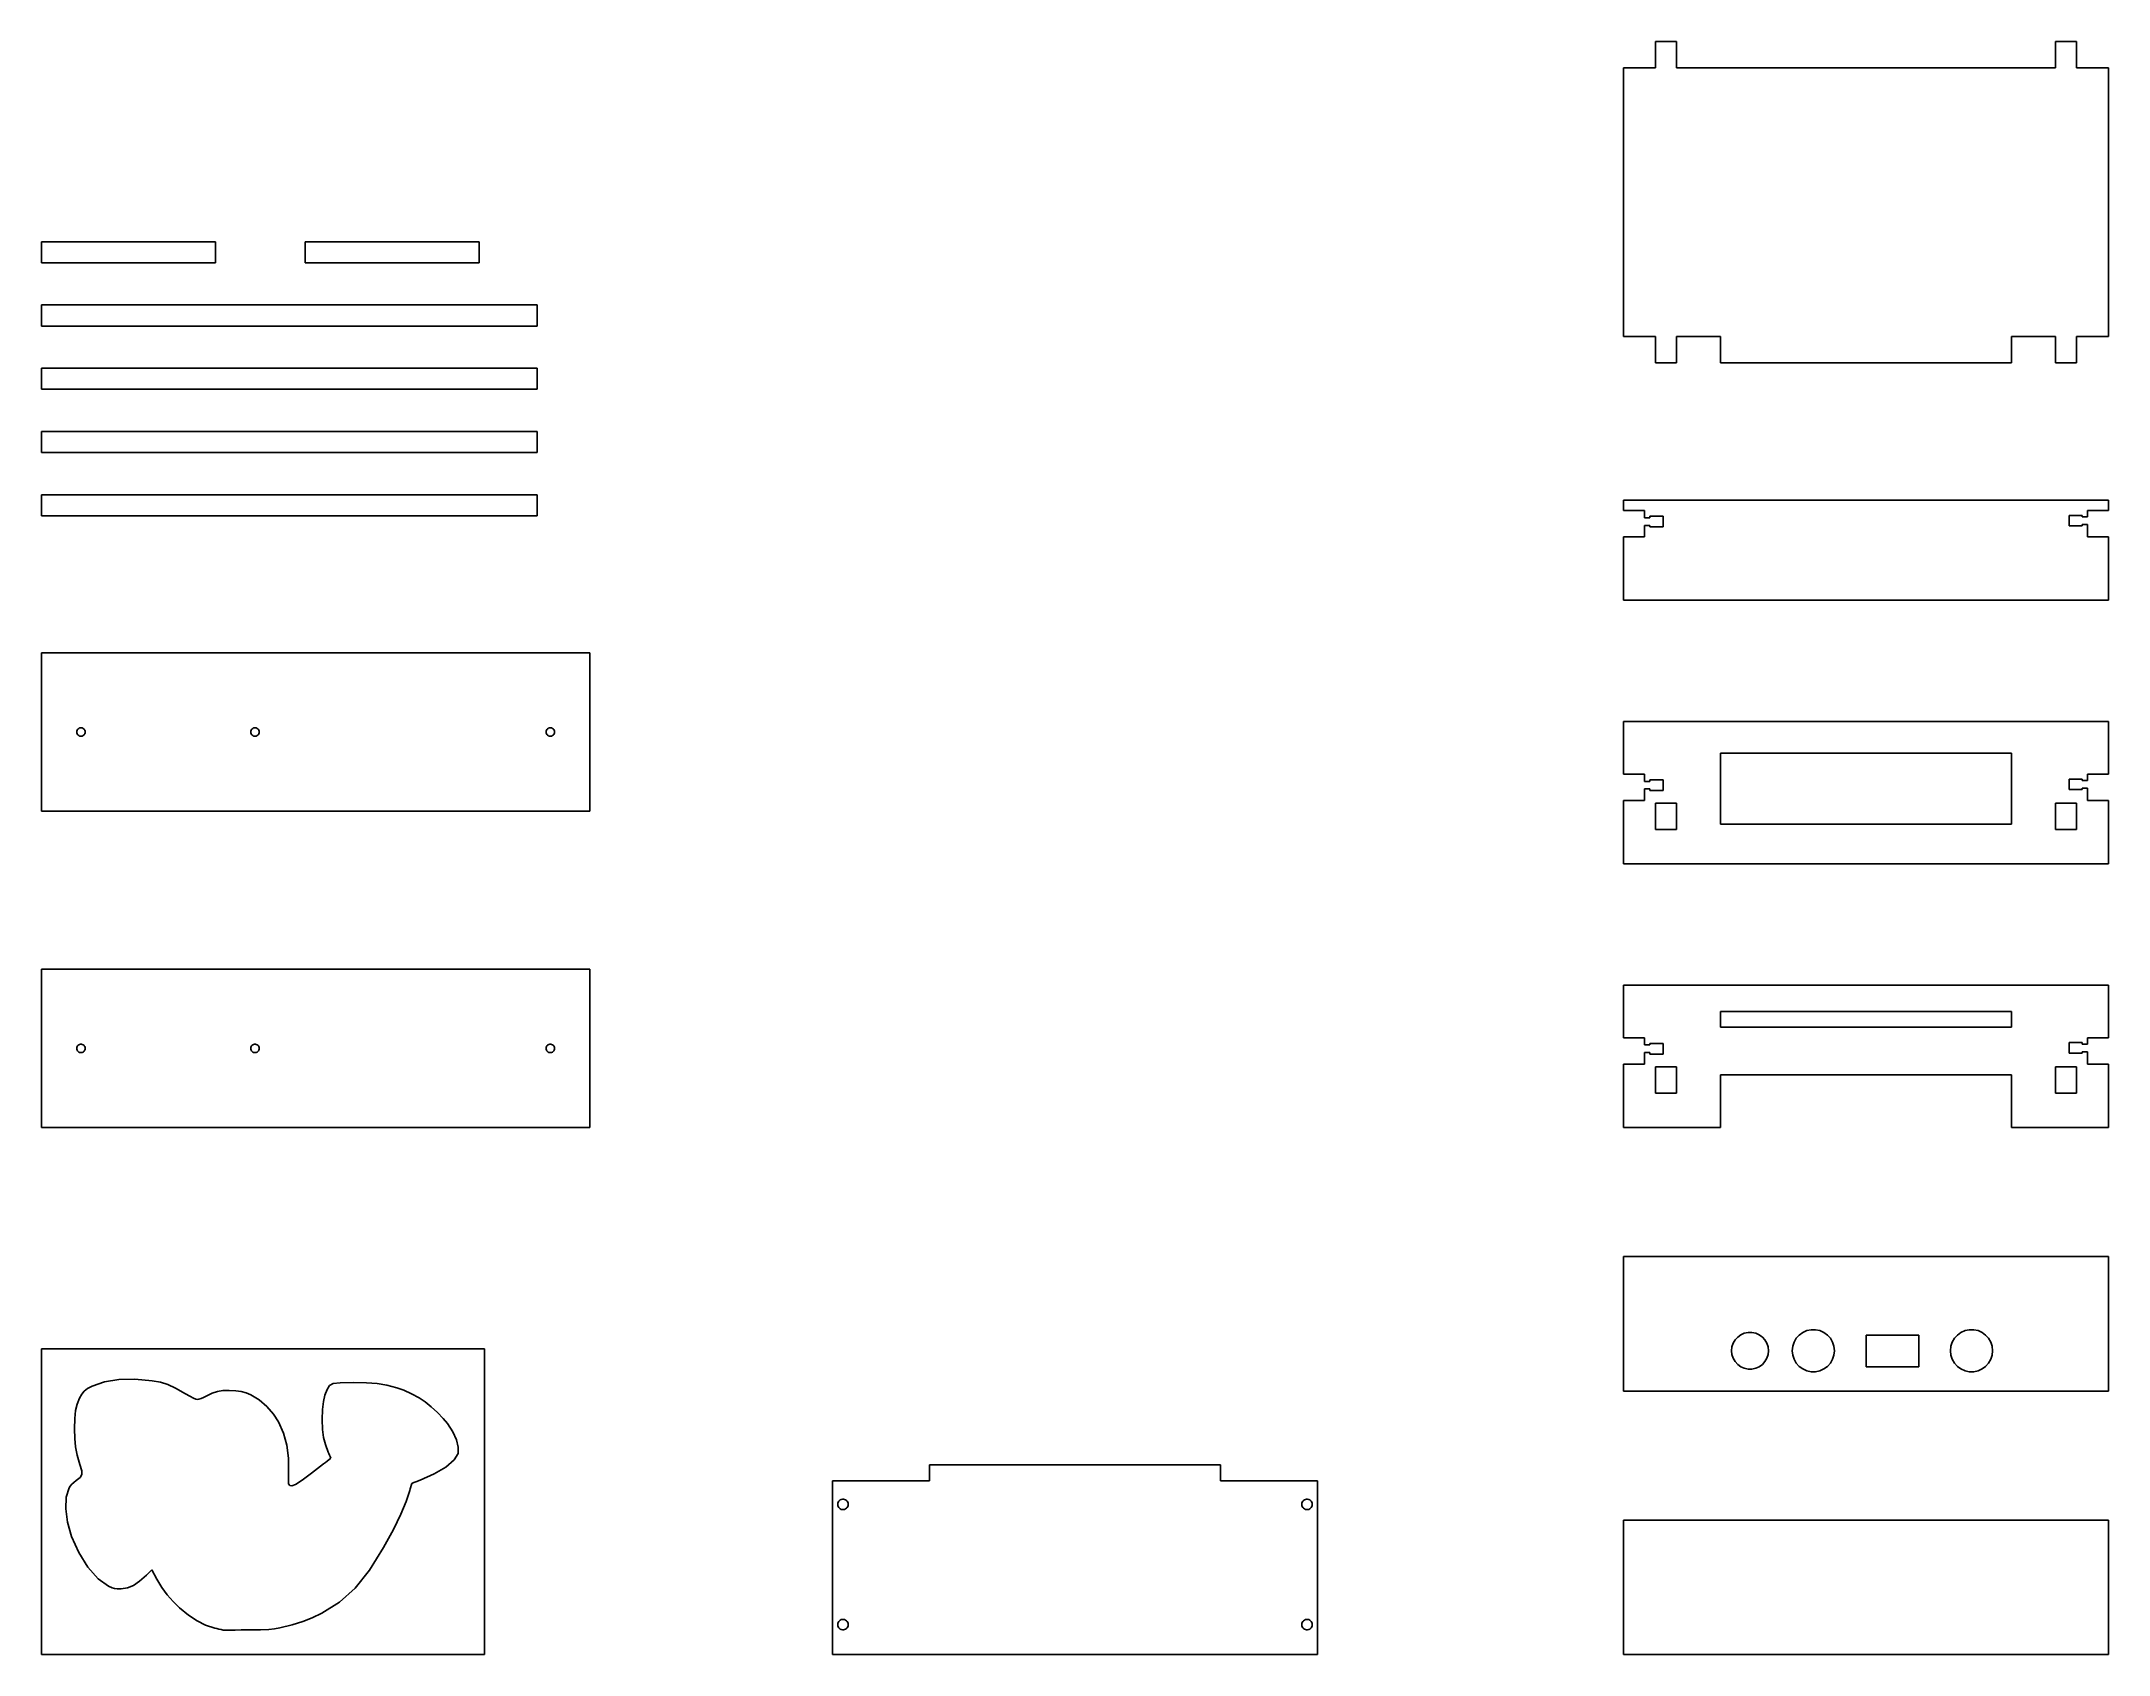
# Model space of a CAD drawing. Header units: metres. Extents: x 0 to 392, y 0 to 306.
import ezdxf

# ---------------------------------------------------------------- set-up
doc = ezdxf.new("R2010")
doc.units = ezdxf.units.M

msp = doc.modelspace()

# ---------------------------------------------------------------- linework, layer by layer
for p, q in [((310.072, 306), (306.072, 306)), ((306.072, 306), (306.072, 301)), ((310.072, 301), (310.072, 306)), ((385.928, 306), (381.928, 306)), ((381.928, 306), (381.928, 301)), ((385.928, 301), (385.928, 306)), ((306.072, 301), (300, 301)), ((300, 301), (300, 250)), ((381.928, 301), (310.072, 301)), ((392, 301), (385.928, 301)), ((392, 250), (392, 301)), ((33, 268), (0, 268)), ((0, 268), (0, 264)), ((33, 264), (33, 268)), ((83, 268), (50, 268)), ((50, 268), (50, 264)), ((83, 264), (83, 268)), ((0, 264), (33, 264)), ((50, 264), (83, 264)), ((94, 256), (0, 256)), ((0, 256), (0, 252)), ((94, 252), (94, 256)), ((0, 252), (94, 252)), ((300, 250), (306.072, 250)), ((306.072, 250), (306.072, 245)), ((310.072, 250), (318.4, 250)), ((310.072, 245), (310.072, 250)), ((318.4, 250), (318.4, 245)), ((373.6, 245), (373.6, 250)), ((373.6, 250), (381.928, 250)), ((381.928, 250), (381.928, 245)), ((385.928, 245), (385.928, 250)), ((385.928, 250), (392, 250)), ((94, 244), (0, 244)), ((0, 244), (0, 240)), ((94, 240), (94, 244)), ((306.072, 245), (310.072, 245)), ((318.4, 245), (373.6, 245)), ((381.928, 245), (385.928, 245)), ((0, 240), (94, 240)), ((94, 232), (0, 232)), ((0, 232), (0, 228)), ((94, 228), (94, 232)), ((0, 228), (94, 228)), ((94, 220), (0, 220)), ((0, 220), (0, 216)), ((94, 216), (94, 220)), ((0, 216), (94, 216)), ((392, 219), (300, 219)), ((300, 219), (300, 217)), ((300, 217), (304, 217)), ((304, 217), (304, 215.64)), ((304, 215.64), (305, 215.64)), ((305, 215.64), (305, 215.92)), ((305, 215.92), (307.5, 215.92)), ((307.5, 215.92), (307.5, 213.92)), ((384.5, 214.08), (384.5, 216.08)), ((384.5, 216.08), (387, 216.08)), ((387, 216.08), (387, 215.8)), ((387, 215.8), (388, 215.8)), ((388, 215.8), (388, 217)), ((388, 217), (392, 217)), ((392, 217), (392, 219)), ((304, 212), (300, 212)), ((300, 212), (300, 200)), ((305, 214.2), (304, 214.2)), ((304, 214.2), (304, 212)), ((305, 213.92), (305, 214.2)), ((307.5, 213.92), (305, 213.92)), ((387, 214.08), (384.5, 214.08)), ((388, 214.36), (387, 214.36)), ((387, 214.36), (387, 214.08)), ((388, 212), (388, 214.36)), ((392, 212), (388, 212)), ((392, 200), (392, 212)), ((300, 200), (392, 200)), ((104, 190), (0, 190)), ((0, 190), (0, 160)), ((104, 160), (104, 190)), ((392, 177), (300, 177)), ((300, 177), (300, 167)), ((392, 167), (392, 177)), ((6.7, 175), (6.71747, 175.166)), ((6.71747, 174.834), (6.7, 175)), ((6.71747, 175.166), (6.76915, 175.325)), ((6.76915, 174.675), (6.71747, 174.834)), ((6.76915, 175.325), (6.85278, 175.47)), ((6.85278, 174.53), (6.76915, 174.675)), ((6.85278, 175.47), (6.96469, 175.595)), ((6.96469, 174.405), (6.85278, 174.53)), ((6.96469, 175.595), (7.09999, 175.693)), ((7.09999, 174.307), (6.96469, 174.405)), ((7.09999, 175.693), (7.25278, 175.761)), ((7.25278, 174.239), (7.09999, 174.307)), ((7.25278, 175.761), (7.41637, 175.796)), ((7.41637, 174.204), (7.25278, 174.239)), ((7.41637, 175.796), (7.58362, 175.796)), ((7.58362, 174.204), (7.41637, 174.204)), ((7.58362, 175.796), (7.74721, 175.761)), ((7.74721, 174.239), (7.58362, 174.204)), ((7.74721, 175.761), (7.89999, 175.693)), ((7.89999, 174.307), (7.74721, 174.239)), ((7.89999, 175.693), (8.03529, 175.595)), ((8.03529, 174.405), (7.89999, 174.307)), ((8.03529, 175.595), (8.1472, 175.47)), ((8.1472, 174.53), (8.03529, 174.405)), ((8.1472, 175.47), (8.23083, 175.325)), ((8.23083, 174.675), (8.1472, 174.53)), ((8.23083, 175.325), (8.28252, 175.166)), ((8.28252, 174.834), (8.23083, 174.675)), ((8.28252, 175.166), (8.29999, 175)), ((8.29999, 175), (8.28252, 174.834)), ((39.7, 175), (39.7175, 175.166)), ((39.7175, 174.834), (39.7, 175)), ((39.7175, 175.166), (39.7691, 175.325)), ((39.7691, 174.675), (39.7175, 174.834)), ((39.7691, 175.325), (39.8528, 175.47)), ((39.8528, 174.53), (39.7691, 174.675)), ((39.8528, 175.47), (39.9647, 175.595)), ((39.9647, 174.405), (39.8528, 174.53)), ((39.9647, 175.595), (40.1, 175.693)), ((40.1, 174.307), (39.9647, 174.405)), ((40.1, 175.693), (40.2528, 175.761)), ((40.2528, 174.239), (40.1, 174.307)), ((40.2528, 175.761), (40.4164, 175.796)), ((40.4164, 174.204), (40.2528, 174.239)), ((40.4164, 175.796), (40.5836, 175.796)), ((40.5836, 174.204), (40.4164, 174.204)), ((40.5836, 175.796), (40.7472, 175.761)), ((40.7472, 174.239), (40.5836, 174.204)), ((40.7472, 175.761), (40.9, 175.693)), ((40.9, 174.307), (40.7472, 174.239)), ((40.9, 175.693), (41.0353, 175.595)), ((41.0353, 174.405), (40.9, 174.307)), ((41.0353, 175.595), (41.1472, 175.47)), ((41.1472, 174.53), (41.0353, 174.405)), ((41.1472, 175.47), (41.2308, 175.325)), ((41.2308, 174.675), (41.1472, 174.53)), ((41.2308, 175.325), (41.2825, 175.166)), ((41.2825, 174.834), (41.2308, 174.675)), ((41.2825, 175.166), (41.3, 175)), ((41.3, 175), (41.2825, 174.834)), ((95.7, 175), (95.7175, 175.166)), ((95.7175, 174.834), (95.7, 175)), ((95.7175, 175.166), (95.7691, 175.325)), ((95.7691, 174.675), (95.7175, 174.834)), ((95.7691, 175.325), (95.8528, 175.47)), ((95.8528, 174.53), (95.7691, 174.675)), ((95.8528, 175.47), (95.9647, 175.595)), ((95.9647, 174.405), (95.8528, 174.53)), ((95.9647, 175.595), (96.1, 175.693)), ((96.1, 174.307), (95.9647, 174.405)), ((96.1, 175.693), (96.2528, 175.761)), ((96.2528, 174.239), (96.1, 174.307)), ((96.2528, 175.761), (96.4164, 175.796)), ((96.4164, 174.204), (96.2528, 174.239)), ((96.4164, 175.796), (96.5836, 175.796)), ((96.5836, 174.204), (96.4164, 174.204)), ((96.5836, 175.796), (96.7472, 175.761)), ((96.7472, 174.239), (96.5836, 174.204)), ((96.7472, 175.761), (96.9, 175.693)), ((96.9, 174.307), (96.7472, 174.239)), ((96.9, 175.693), (97.0353, 175.595)), ((97.0353, 174.405), (96.9, 174.307)), ((97.0353, 175.595), (97.1472, 175.47)), ((97.1472, 174.53), (97.0353, 174.405)), ((97.1472, 175.47), (97.2308, 175.325)), ((97.2308, 174.675), (97.1472, 174.53)), ((97.2308, 175.325), (97.2825, 175.166)), ((97.2825, 174.834), (97.2308, 174.675)), ((97.2825, 175.166), (97.3, 175)), ((97.3, 175), (97.2825, 174.834)), ((318.4, 157.5), (318.4, 171)), ((318.4, 171), (373.6, 171)), ((373.6, 171), (373.6, 157.5)), ((300, 167), (304, 167)), ((304, 167), (304, 165.64)), ((304, 165.64), (305, 165.64)), ((305, 165.64), (305, 165.92)), ((305, 165.92), (307.5, 165.92)), ((307.5, 165.92), (307.5, 163.92)), ((384.5, 164.08), (384.5, 166.08)), ((384.5, 166.08), (387, 166.08)), ((387, 166.08), (387, 165.8)), ((387, 165.8), (388, 165.8)), ((388, 165.8), (388, 167)), ((388, 167), (392, 167)), ((304, 162), (300, 162)), ((300, 162), (300, 150)), ((305, 164.2), (304, 164.2)), ((304, 164.2), (304, 162)), ((305, 163.92), (305, 164.2)), ((307.5, 163.92), (305, 163.92)), ((306.072, 156.5), (306.072, 161.5)), ((306.072, 161.5), (310.072, 161.5)), ((310.072, 161.5), (310.072, 156.5)), ((381.928, 156.5), (381.928, 161.5)), ((381.928, 161.5), (385.928, 161.5)), ((387, 164.08), (384.5, 164.08)), ((385.928, 161.5), (385.928, 156.5)), ((388, 164.36), (387, 164.36)), ((387, 164.36), (387, 164.08)), ((388, 162), (388, 164.36)), ((392, 162), (388, 162)), ((392, 150), (392, 162)), ((0, 160), (104, 160)), ((373.6, 157.5), (318.4, 157.5)), ((310.072, 156.5), (306.072, 156.5)), ((385.928, 156.5), (381.928, 156.5)), ((300, 150), (392, 150)), ((104, 130), (0, 130)), ((0, 130), (0, 100)), ((104, 100), (104, 130)), ((392, 127), (300, 127)), ((300, 127), (300, 117)), ((392, 117), (392, 127)), ((318.4, 119), (318.4, 122)), ((318.4, 122), (373.6, 122)), ((373.6, 122), (373.6, 119)), ((373.6, 119), (318.4, 119)), ((6.7, 115), (6.71747, 115.166)), ((6.71747, 114.834), (6.7, 115)), ((6.71747, 115.166), (6.76915, 115.325)), ((6.76915, 114.675), (6.71747, 114.834)), ((6.76915, 115.325), (6.85278, 115.47)), ((6.85278, 114.53), (6.76915, 114.675)), ((6.85278, 115.47), (6.96469, 115.595)), ((6.96469, 114.405), (6.85278, 114.53)), ((6.96469, 115.595), (7.09999, 115.693)), ((7.09999, 114.307), (6.96469, 114.405)), ((7.09999, 115.693), (7.25278, 115.761)), ((7.25278, 114.239), (7.09999, 114.307)), ((7.25278, 115.761), (7.41637, 115.796)), ((7.41637, 114.204), (7.25278, 114.239)), ((7.41637, 115.796), (7.58362, 115.796)), ((7.58362, 114.204), (7.41637, 114.204)), ((7.58362, 115.796), (7.74721, 115.761)), ((7.74721, 114.239), (7.58362, 114.204)), ((7.74721, 115.761), (7.89999, 115.693)), ((7.89999, 114.307), (7.74721, 114.239)), ((7.89999, 115.693), (8.03529, 115.595)), ((8.03529, 114.405), (7.89999, 114.307)), ((8.03529, 115.595), (8.1472, 115.47)), ((8.1472, 114.53), (8.03529, 114.405)), ((8.1472, 115.47), (8.23083, 115.325)), ((8.23083, 114.675), (8.1472, 114.53)), ((8.23083, 115.325), (8.28252, 115.166)), ((8.28252, 114.834), (8.23083, 114.675)), ((8.28252, 115.166), (8.29999, 115)), ((8.29999, 115), (8.28252, 114.834)), ((39.7, 115), (39.7175, 115.166)), ((39.7175, 114.834), (39.7, 115)), ((39.7175, 115.166), (39.7691, 115.325)), ((39.7691, 114.675), (39.7175, 114.834)), ((39.7691, 115.325), (39.8528, 115.47)), ((39.8528, 114.53), (39.7691, 114.675)), ((39.8528, 115.47), (39.9647, 115.595)), ((39.9647, 114.405), (39.8528, 114.53)), ((39.9647, 115.595), (40.1, 115.693)), ((40.1, 114.307), (39.9647, 114.405)), ((40.1, 115.693), (40.2528, 115.761)), ((40.2528, 114.239), (40.1, 114.307)), ((40.2528, 115.761), (40.4164, 115.796)), ((40.4164, 114.204), (40.2528, 114.239)), ((40.4164, 115.796), (40.5836, 115.796)), ((40.5836, 114.204), (40.4164, 114.204)), ((40.5836, 115.796), (40.7472, 115.761)), ((40.7472, 114.239), (40.5836, 114.204)), ((40.7472, 115.761), (40.9, 115.693)), ((40.9, 114.307), (40.7472, 114.239)), ((40.9, 115.693), (41.0353, 115.595)), ((41.0353, 114.405), (40.9, 114.307)), ((41.0353, 115.595), (41.1472, 115.47)), ((41.1472, 114.53), (41.0353, 114.405)), ((41.1472, 115.47), (41.2308, 115.325)), ((41.2308, 114.675), (41.1472, 114.53)), ((41.2308, 115.325), (41.2825, 115.166)), ((41.2825, 114.834), (41.2308, 114.675)), ((41.2825, 115.166), (41.3, 115)), ((41.3, 115), (41.2825, 114.834)), ((95.7, 115), (95.7175, 115.166)), ((95.7175, 114.834), (95.7, 115)), ((95.7175, 115.166), (95.7691, 115.325)), ((95.7691, 114.675), (95.7175, 114.834)), ((95.7691, 115.325), (95.8528, 115.47)), ((95.8528, 114.53), (95.7691, 114.675)), ((95.8528, 115.47), (95.9647, 115.595)), ((95.9647, 114.405), (95.8528, 114.53)), ((95.9647, 115.595), (96.1, 115.693)), ((96.1, 114.307), (95.9647, 114.405)), ((96.1, 115.693), (96.2528, 115.761)), ((96.2528, 114.239), (96.1, 114.307)), ((96.2528, 115.761), (96.4164, 115.796)), ((96.4164, 114.204), (96.2528, 114.239)), ((96.4164, 115.796), (96.5836, 115.796)), ((96.5836, 114.204), (96.4164, 114.204)), ((96.5836, 115.796), (96.7472, 115.761)), ((96.7472, 114.239), (96.5836, 114.204)), ((96.7472, 115.761), (96.9, 115.693)), ((96.9, 114.307), (96.7472, 114.239)), ((96.9, 115.693), (97.0353, 115.595)), ((97.0353, 114.405), (96.9, 114.307)), ((97.0353, 115.595), (97.1472, 115.47)), ((97.1472, 114.53), (97.0353, 114.405)), ((97.1472, 115.47), (97.2308, 115.325)), ((97.2308, 114.675), (97.1472, 114.53)), ((97.2308, 115.325), (97.2825, 115.166)), ((97.2825, 114.834), (97.2308, 114.675)), ((97.2825, 115.166), (97.3, 115)), ((97.3, 115), (97.2825, 114.834)), ((300, 117), (304, 117)), ((304, 117), (304, 115.64)), ((304, 115.64), (305, 115.64)), ((305, 114.2), (304, 114.2)), ((304, 114.2), (304, 112)), ((305, 115.64), (305, 115.92)), ((305, 115.92), (307.5, 115.92)), ((305, 113.92), (305, 114.2)), ((307.5, 113.92), (305, 113.92)), ((307.5, 115.92), (307.5, 113.92)), ((384.5, 114.08), (384.5, 116.08)), ((384.5, 116.08), (387, 116.08)), ((387, 114.08), (384.5, 114.08)), ((387, 116.08), (387, 115.8)), ((387, 115.8), (388, 115.8)), ((388, 114.36), (387, 114.36)), ((387, 114.36), (387, 114.08)), ((388, 115.8), (388, 117)), ((388, 117), (392, 117)), ((388, 112), (388, 114.36)), ((304, 112), (300, 112)), ((300, 112), (300, 100)), ((306.072, 106.5), (306.072, 111.5)), ((306.072, 111.5), (310.072, 111.5)), ((310.072, 111.5), (310.072, 106.5)), ((318.4, 110), (373.6, 110)), ((318.4, 100), (318.4, 110)), ((373.6, 110), (373.6, 100)), ((381.928, 106.5), (381.928, 111.5)), ((381.928, 111.5), (385.928, 111.5)), ((385.928, 111.5), (385.928, 106.5)), ((392, 112), (388, 112)), ((392, 100), (392, 112)), ((310.072, 106.5), (306.072, 106.5)), ((385.928, 106.5), (381.928, 106.5)), ((0, 100), (104, 100)), ((300, 100), (318.4, 100)), ((373.6, 100), (392, 100)), ((392, 75.5), (300, 75.5)), ((300, 75.5), (300, 50)), ((392, 50), (392, 75.5)), ((320.576, 58.3777), (320.803, 59.0736)), ((320.803, 59.0736), (321.168, 59.7072)), ((321.168, 59.7072), (321.658, 60.251)), ((321.658, 60.251), (322.25, 60.6811)), ((322.25, 60.6811), (322.918, 60.9787)), ((322.918, 60.9787), (323.634, 61.1308)), ((323.634, 61.1308), (324.366, 61.1308)), ((324.366, 61.1308), (325.082, 60.9787)), ((325.082, 60.9787), (325.75, 60.6811)), ((325.75, 60.6811), (326.342, 60.251)), ((326.342, 60.251), (326.832, 59.7072)), ((326.832, 59.7072), (327.197, 59.0736)), ((327.197, 59.0736), (327.424, 58.3777)), ((332.087, 58.4816), (332.346, 59.2769)), ((332.346, 59.2769), (332.764, 60.0011)), ((332.764, 60.0011), (333.323, 60.6226)), ((333.323, 60.6226), (334, 61.1141)), ((334, 61.1141), (334.764, 61.4542)), ((334.764, 61.4542), (335.582, 61.6281)), ((335.582, 61.6281), (336.418, 61.6281)), ((336.418, 61.6281), (337.236, 61.4542)), ((337.236, 61.4542), (338, 61.1141)), ((338, 61.1141), (338.677, 60.6226)), ((338.677, 60.6226), (339.236, 60.0011)), ((339.236, 60.0011), (339.654, 59.2769)), ((339.654, 59.2769), (339.913, 58.4816)), ((346, 54.59), (346, 60.59)), ((346, 60.59), (356, 60.59)), ((356, 60.59), (356, 54.59)), ((362.087, 58.4816), (362.346, 59.2769)), ((362.346, 59.2769), (362.764, 60.0011)), ((362.764, 60.0011), (363.323, 60.6226)), ((363.323, 60.6226), (364, 61.1141)), ((364, 61.1141), (364.764, 61.4542)), ((364.764, 61.4542), (365.582, 61.6281)), ((365.582, 61.6281), (366.418, 61.6281)), ((366.418, 61.6281), (367.236, 61.4542)), ((367.236, 61.4542), (368, 61.1141)), ((368, 61.1141), (368.677, 60.6226)), ((368.677, 60.6226), (369.236, 60.0011)), ((369.236, 60.0011), (369.654, 59.2769)), ((369.654, 59.2769), (369.913, 58.4816)), ((84, 58), (0, 58)), ((0, 58), (0, 0)), ((84, 0), (84, 58)), ((320.5, 57.65), (320.576, 58.3777)), ((320.576, 56.9223), (320.5, 57.65)), ((320.803, 56.2264), (320.576, 56.9223)), ((321.168, 55.5927), (320.803, 56.2264)), ((321.658, 55.049), (321.168, 55.5927)), ((322.25, 54.6189), (321.658, 55.049)), ((326.342, 55.049), (325.75, 54.6189)), ((326.832, 55.5927), (326.342, 55.049)), ((327.197, 56.2264), (326.832, 55.5927)), ((327.424, 56.9223), (327.197, 56.2264)), ((327.424, 58.3777), (327.5, 57.65)), ((327.5, 57.65), (327.424, 56.9223)), ((332, 57.65), (332.087, 58.4816)), ((332.087, 56.8183), (332, 57.65)), ((332.346, 56.023), (332.087, 56.8183)), ((332.764, 55.2989), (332.346, 56.023)), ((333.323, 54.6774), (332.764, 55.2989)), ((339.236, 55.2989), (338.677, 54.6774)), ((339.654, 56.023), (339.236, 55.2989)), ((339.913, 56.8183), (339.654, 56.023)), ((339.913, 58.4816), (340, 57.65)), ((340, 57.65), (339.913, 56.8183)), ((362, 57.65), (362.087, 58.4816)), ((362.087, 56.8183), (362, 57.65)), ((362.346, 56.023), (362.087, 56.8183)), ((362.764, 55.2989), (362.346, 56.023)), ((363.323, 54.6774), (362.764, 55.2989)), ((369.236, 55.2989), (368.677, 54.6774)), ((369.654, 56.023), (369.236, 55.2989)), ((369.913, 56.8183), (369.654, 56.023)), ((369.913, 58.4816), (370, 57.65)), ((370, 57.65), (369.913, 56.8183)), ((9.6582, 50.9219), (11.9922, 51.7441)), ((11.9922, 51.7441), (14.7188, 52.1973)), ((14.7188, 52.1973), (17.748, 52.2744)), ((17.748, 52.2744), (20.9893, 51.9668)), ((20.9893, 51.9668), (22.6025, 51.665)), ((22.6025, 51.665), (23.9824, 51.2373)), ((23.9824, 51.2373), (25.4502, 50.5557)), ((54.1865, 50.2773), (54.6377, 51.0371)), ((54.6377, 51.0371), (55.3232, 51.4346)), ((55.3232, 51.4346), (56.6729, 51.5859)), ((56.6729, 51.5859), (59.1191, 51.6074)), ((59.1191, 51.6074), (61.6592, 51.5605)), ((61.6592, 51.5605), (63.6787, 51.4043)), ((63.6787, 51.4043), (65.4854, 51.1025)), ((65.4854, 51.1025), (67.3867, 50.6182)), ((322.918, 54.3213), (322.25, 54.6189)), ((323.634, 54.1692), (322.918, 54.3213)), ((324.366, 54.1692), (323.634, 54.1692)), ((325.082, 54.3213), (324.366, 54.1692)), ((325.75, 54.6189), (325.082, 54.3213)), ((334, 54.1859), (333.323, 54.6774)), ((334.764, 53.8458), (334, 54.1859)), ((335.582, 53.6719), (334.764, 53.8458)), ((336.418, 53.6719), (335.582, 53.6719)), ((337.236, 53.8458), (336.418, 53.6719)), ((338, 54.1859), (337.236, 53.8458)), ((338.677, 54.6774), (338, 54.1859)), ((356, 54.59), (346, 54.59)), ((364, 54.1859), (363.323, 54.6774)), ((364.764, 53.8458), (364, 54.1859)), ((365.582, 53.6719), (364.764, 53.8458)), ((366.418, 53.6719), (365.582, 53.6719)), ((367.236, 53.8458), (366.418, 53.6719)), ((368, 54.1859), (367.236, 53.8458)), ((368.677, 54.6774), (368, 54.1859)), ((6.48242, 46.2969), (6.77637, 47.5273)), ((6.77637, 47.5273), (7.23438, 48.6445)), ((7.23438, 48.6445), (7.66602, 49.4092)), ((7.66602, 49.4092), (8.14941, 49.9824)), ((8.14941, 49.9824), (8.78027, 50.4561)), ((8.78027, 50.4561), (9.6582, 50.9219)), ((25.4502, 50.5557), (27.3281, 49.4951)), ((27.3281, 49.4951), (28.1641, 49.0186)), ((28.1641, 49.0186), (28.8242, 48.6777)), ((28.8242, 48.6777), (29.3096, 48.4736)), ((29.3096, 48.4736), (29.6182, 48.4053)), ((29.6182, 48.4053), (29.8848, 48.4541)), ((29.8848, 48.4541), (30.2822, 48.5889)), ((30.2822, 48.5889), (30.7588, 48.7881)), ((30.7588, 48.7881), (31.2617, 49.0322)), ((31.2617, 49.0322), (32.4053, 49.5811)), ((32.4053, 49.5811), (33.3809, 49.9111)), ((33.3809, 49.9111), (34.3926, 50.0732)), ((34.3926, 50.0732), (35.6406, 50.1152)), ((35.6406, 50.1152), (36.8682, 50.0713)), ((36.8682, 50.0713), (37.9131, 49.9307)), ((37.9131, 49.9307), (38.8428, 49.6797)), ((38.8428, 49.6797), (39.7236, 49.3037)), ((39.7236, 49.3037), (41.2812, 48.3389)), ((41.2812, 48.3389), (42.752, 47.084)), ((42.752, 47.084), (44.0264, 45.6465)), ((53.3232, 46.5127), (53.4736, 47.9912)), ((53.4736, 47.9912), (53.7539, 49.2012)), ((53.7539, 49.2012), (54.1865, 50.2773)), ((67.3867, 50.6182), (68.7324, 50.1416)), ((68.7324, 50.1416), (70.2148, 49.4736)), ((70.2148, 49.4736), (71.6367, 48.709)), ((71.6367, 48.709), (72.8037, 47.9453)), ((72.8037, 47.9453), (73.917, 47.0332)), ((300, 50), (392, 50)), ((6.27637, 42.8457), (6.32422, 44.79)), ((6.32422, 44.79), (6.48242, 46.2969)), ((44.0264, 45.6465), (44.998, 44.1328)), ((44.998, 44.1328), (45.9326, 41.9805)), ((53.2803, 44.6279), (53.3232, 46.5127)), ((53.334, 42.7217), (53.2803, 44.6279)), ((73.917, 47.0332), (75.1045, 45.9355)), ((75.1045, 45.9355), (76.1982, 44.8184)), ((76.1982, 44.8184), (77.0264, 43.8457)), ((77.0264, 43.8457), (78.0293, 42.2949)), ((6.31934, 40.9961), (6.27637, 42.8457)), ((6.47949, 39.416), (6.31934, 40.9961)), ((6.79199, 37.8623), (6.47949, 39.416)), ((45.9326, 41.9805), (46.5459, 39.7305)), ((46.5459, 39.7305), (46.8535, 37.2979)), ((53.5117, 41.2021), (53.334, 42.7217)), ((53.8555, 39.8408), (53.5117, 41.2021)), ((54.4072, 38.4082), (53.8555, 39.8408)), ((78.0293, 42.2949), (78.7236, 40.749)), ((78.7236, 40.749), (79.0664, 39.333)), ((79.0664, 39.333), (79.0127, 38.1719)), ((7.29492, 36.0928), (6.79199, 37.8623)), ((7.64648, 34.877), (7.29492, 36.0928)), ((46.8535, 37.2979), (46.874, 34.5967)), ((51.252, 34.3984), (53.5146, 36.1738)), ((53.5146, 36.1738), (53.8594, 36.4512)), ((53.8594, 36.4512), (54.2041, 36.7295)), ((54.2041, 36.7295), (54.8936, 37.2842)), ((54.5283, 38.127), (54.4072, 38.4082)), ((54.6504, 37.8457), (54.5283, 38.127)), ((54.7725, 37.5654), (54.6504, 37.8457)), ((54.8936, 37.2842), (54.7725, 37.5654)), ((76.7109, 35.5928), (74.5146, 34.2783)), ((78.2559, 36.9238), (76.7109, 35.5928)), ((79.0127, 38.1719), (78.2559, 36.9238)), ((223.6, 36), (168.4, 36)), ((168.4, 36), (168.4, 33)), ((223.6, 33), (223.6, 36)), ((4.73438, 29.9033), (5.26953, 31.6172)), ((5.26953, 31.6172), (5.49414, 31.9658)), ((5.49414, 31.9658), (5.78906, 32.3135)), ((5.78906, 32.3135), (6.1582, 32.6631)), ((6.1582, 32.6631), (6.60352, 33.0186)), ((6.60352, 33.0186), (7.36523, 33.625)), ((7.36523, 33.625), (7.69141, 34.1494)), ((7.69141, 34.1494), (7.64648, 34.877)), ((46.874, 34.5967), (46.8359, 33.1875)), ((46.8359, 33.1875), (46.8965, 32.4111)), ((46.8965, 32.4111), (47.1006, 32.0811)), ((47.1006, 32.0811), (47.4932, 32.0127)), ((47.4932, 32.0127), (48.1973, 32.2881)), ((48.1973, 32.2881), (49.4648, 33.0928)), ((49.4648, 33.0928), (51.252, 34.3984)), ((69.9658, 31.4697), (69.875, 31.1338)), ((70.2383, 32.4805), (69.9658, 31.4697)), ((70.6299, 32.6289), (70.2383, 32.4805)), ((71.0225, 32.7783), (70.6299, 32.6289)), ((71.8057, 33.0771), (71.0225, 32.7783)), ((74.5146, 34.2783), (71.8057, 33.0771)), ((168.4, 33), (150, 33)), ((150, 33), (150, 0)), ((242, 33), (223.6, 33)), ((242, 0), (242, 33)), ((4.6416, 27.6729), (4.73438, 29.9033)), ((4.98047, 25.1074), (4.6416, 27.6729)), ((69.1992, 29.0801), (68.166, 26.6416)), ((69.875, 31.1338), (69.1992, 29.0801)), ((151, 28.5), (151.022, 28.7079)), ((151.022, 28.2921), (151, 28.5)), ((151.022, 28.7079), (151.086, 28.9067)), ((151.086, 28.0933), (151.022, 28.2921)), ((151.086, 28.9067), (151.191, 29.0878)), ((151.191, 27.9122), (151.086, 28.0933)), ((151.191, 29.0878), (151.331, 29.2431)), ((151.331, 27.7569), (151.191, 27.9122)), ((151.331, 29.2431), (151.5, 29.366)), ((151.5, 27.634), (151.331, 27.7569)), ((151.5, 29.366), (151.691, 29.451)), ((151.691, 27.5489), (151.5, 27.634)), ((151.691, 29.451), (151.895, 29.4945)), ((151.895, 27.5055), (151.691, 27.5489)), ((151.895, 29.4945), (152.105, 29.4945)), ((152.105, 27.5055), (151.895, 27.5055)), ((152.105, 29.4945), (152.309, 29.451)), ((152.309, 27.5489), (152.105, 27.5055)), ((152.309, 29.451), (152.5, 29.366)), ((152.5, 27.634), (152.309, 27.5489)), ((152.5, 29.366), (152.669, 29.2431)), ((152.669, 27.7569), (152.5, 27.634)), ((152.669, 29.2431), (152.809, 29.0878)), ((152.809, 27.9122), (152.669, 27.7569)), ((152.809, 29.0878), (152.914, 28.9067)), ((152.914, 28.0933), (152.809, 27.9122)), ((152.914, 28.9067), (152.978, 28.7079)), ((152.978, 28.2921), (152.914, 28.0933)), ((152.978, 28.7079), (153, 28.5)), ((153, 28.5), (152.978, 28.2921)), ((239, 28.5), (239.022, 28.7079)), ((239.022, 28.2921), (239, 28.5)), ((239.022, 28.7079), (239.086, 28.9067)), ((239.086, 28.0933), (239.022, 28.2921)), ((239.086, 28.9067), (239.191, 29.0878)), ((239.191, 27.9122), (239.086, 28.0933)), ((239.191, 29.0878), (239.331, 29.2431)), ((239.331, 27.7569), (239.191, 27.9122)), ((239.331, 29.2431), (239.5, 29.366)), ((239.5, 27.634), (239.331, 27.7569)), ((239.5, 29.366), (239.691, 29.451)), ((239.691, 27.5489), (239.5, 27.634)), ((239.691, 29.451), (239.895, 29.4945)), ((239.895, 27.5055), (239.691, 27.5489)), ((239.895, 29.4945), (240.105, 29.4945)), ((240.105, 27.5055), (239.895, 27.5055)), ((240.105, 29.4945), (240.309, 29.451)), ((240.309, 27.5489), (240.105, 27.5055)), ((240.309, 29.451), (240.5, 29.366)), ((240.5, 27.634), (240.309, 27.5489)), ((240.5, 29.366), (240.669, 29.2431)), ((240.669, 27.7569), (240.5, 27.634)), ((240.669, 29.2431), (240.809, 29.0878)), ((240.809, 27.9122), (240.669, 27.7569)), ((240.809, 29.0878), (240.914, 28.9067)), ((240.914, 28.0933), (240.809, 27.9122)), ((240.914, 28.9067), (240.978, 28.7079)), ((240.978, 28.2921), (240.914, 28.0933)), ((240.978, 28.7079), (241, 28.5)), ((241, 28.5), (240.978, 28.2921)), ((5.74219, 22.3906), (4.98047, 25.1074)), ((66.7451, 23.752), (64.9072, 20.3467)), ((68.166, 26.6416), (66.7451, 23.752)), ((392, 25.5), (300, 25.5)), ((300, 25.5), (300, 0)), ((392, 0), (392, 25.5)), ((7.09863, 19.3525), (5.74219, 22.3906)), ((64.9072, 20.3467), (62.2324, 16.0391)), ((8.84082, 16.6094), (7.09863, 19.3525)), ((10.7871, 14.4053), (8.84082, 16.6094)), ((20.9521, 16.0596), (20.4443, 15.5713)), ((21.917, 14.29), (20.9521, 16.0596)), ((62.2324, 16.0391), (59.4766, 12.6152)), ((12.7539, 12.9873), (10.7871, 14.4053)), ((13.4043, 12.6787), (12.7539, 12.9873)), ((13.875, 12.5254), (13.4043, 12.6787)), ((14.374, 12.4854), (13.875, 12.5254)), ((15.1084, 12.5156), (14.374, 12.4854)), ((16.3311, 12.6982), (15.1084, 12.5156)), ((17.457, 13.1406), (16.3311, 12.6982)), ((18.6162, 13.9131), (17.457, 13.1406)), ((19.9365, 15.082), (18.6162, 13.9131)), ((20.1904, 15.3262), (19.9365, 15.082)), ((20.4443, 15.5713), (20.1904, 15.3262)), ((22.833, 12.7598), (21.917, 14.29)), ((23.8486, 11.3506), (22.833, 12.7598)), ((59.4766, 12.6152), (56.5107, 9.93555)), ((24.9688, 10.0557), (23.8486, 11.3506)), ((26.2012, 8.86621), (24.9688, 10.0557)), ((27.9189, 7.46094), (26.2012, 8.86621)), ((53.2041, 7.86426), (51.3662, 6.9834)), ((56.5107, 9.93555), (53.2041, 7.86426)), ((29.5312, 6.40039), (27.9189, 7.46094)), ((31.1504, 5.61816), (29.5312, 6.40039)), ((32.8877, 5.05273), (31.1504, 5.61816)), ((33.2803, 4.94922), (32.8877, 5.05273)), ((33.6738, 4.84668), (33.2803, 4.94922)), ((34.0664, 4.74414), (33.6738, 4.84668)), ((34.46, 4.6416), (34.0664, 4.74414)), ((36.7402, 4.66895), (34.46, 4.6416)), ((37.8809, 4.68359), (36.7402, 4.66895)), ((39.0205, 4.69727), (37.8809, 4.68359)), ((41.5615, 4.7373), (39.0205, 4.69727)), ((43.1377, 4.7998), (41.5615, 4.7373)), ((44.2061, 4.91406), (43.1377, 4.7998)), ((45.2217, 5.11328), (44.2061, 4.91406)), ((47.5908, 5.68262), (45.2217, 5.11328)), ((49.5664, 6.28125), (47.5908, 5.68262)), ((51.3662, 6.9834), (49.5664, 6.28125)), ((151, 5.7), (151.022, 5.9079)), ((151.022, 5.49208), (151, 5.7)), ((151.022, 5.9079), (151.086, 6.10674)), ((151.086, 5.29326), (151.022, 5.49208)), ((151.086, 6.10674), (151.191, 6.28778)), ((151.191, 5.11221), (151.086, 5.29326)), ((151.191, 6.28778), (151.331, 6.44313)), ((151.331, 4.95685), (151.191, 5.11221)), ((151.331, 6.44313), (151.5, 6.56602)), ((151.5, 4.83397), (151.331, 4.95685)), ((151.5, 6.56602), (151.691, 6.65105)), ((151.691, 4.74893), (151.5, 4.83397)), ((151.691, 6.65105), (151.895, 6.69452)), ((151.895, 4.70547), (151.691, 4.74893)), ((151.895, 6.69452), (152.105, 6.69452)), ((152.105, 4.70547), (151.895, 4.70547)), ((152.105, 6.69452), (152.309, 6.65105)), ((152.309, 4.74893), (152.105, 4.70547)), ((152.309, 6.65105), (152.5, 6.56602)), ((152.5, 4.83397), (152.309, 4.74893)), ((152.5, 6.56602), (152.669, 6.44313)), ((152.669, 4.95685), (152.5, 4.83397)), ((152.669, 6.44313), (152.809, 6.28778)), ((152.809, 5.11221), (152.669, 4.95685)), ((152.809, 6.28778), (152.914, 6.10674)), ((152.914, 5.29326), (152.809, 5.11221)), ((152.914, 6.10674), (152.978, 5.9079)), ((152.978, 5.49208), (152.914, 5.29326)), ((152.978, 5.9079), (153, 5.7)), ((153, 5.7), (152.978, 5.49208)), ((239, 5.7), (239.022, 5.9079)), ((239.022, 5.49208), (239, 5.7)), ((239.022, 5.9079), (239.086, 6.10674)), ((239.086, 5.29326), (239.022, 5.49208)), ((239.086, 6.10674), (239.191, 6.28778)), ((239.191, 5.11221), (239.086, 5.29326)), ((239.191, 6.28778), (239.331, 6.44313)), ((239.331, 4.95685), (239.191, 5.11221)), ((239.331, 6.44313), (239.5, 6.56602)), ((239.5, 4.83397), (239.331, 4.95685)), ((239.5, 6.56602), (239.691, 6.65105)), ((239.691, 4.74893), (239.5, 4.83397)), ((239.691, 6.65105), (239.895, 6.69452)), ((239.895, 4.70547), (239.691, 4.74893)), ((239.895, 6.69452), (240.105, 6.69452)), ((240.105, 4.70547), (239.895, 4.70547)), ((240.105, 6.69452), (240.309, 6.65105)), ((240.309, 4.74893), (240.105, 4.70547)), ((240.309, 6.65105), (240.5, 6.56602)), ((240.5, 4.83397), (240.309, 4.74893)), ((240.5, 6.56602), (240.669, 6.44313)), ((240.669, 4.95685), (240.5, 4.83397)), ((240.669, 6.44313), (240.809, 6.28778)), ((240.809, 5.11221), (240.669, 4.95685)), ((240.809, 6.28778), (240.914, 6.10674)), ((240.914, 5.29326), (240.809, 5.11221)), ((240.914, 6.10674), (240.978, 5.9079)), ((240.978, 5.49208), (240.914, 5.29326)), ((240.978, 5.9079), (241, 5.7)), ((241, 5.7), (240.978, 5.49208)), ((0, 0), (84, 0)), ((150, 0), (242, 0)), ((300, 0), (392, 0))]:
    msp.add_line(p, q)

doc.saveas('drawing.dxf')
